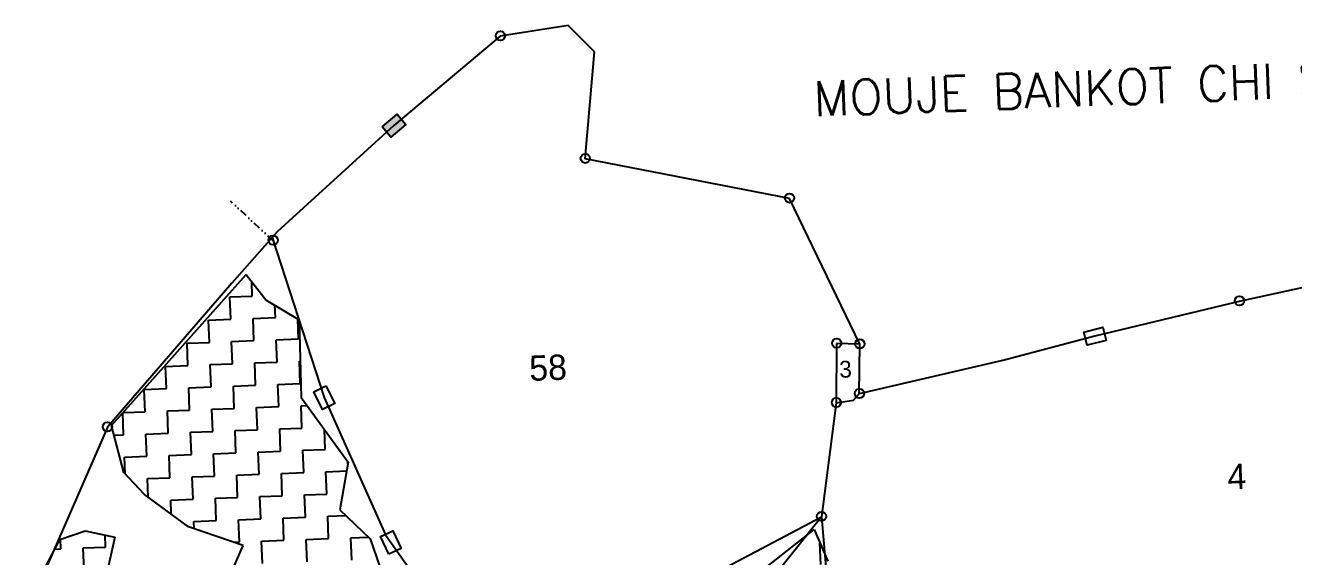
# Model space of a CAD drawing. Header units: metres. Extents: x 291849 to 294090, y 1986296 to 1987853.
# Drawn here: x 292046 to 292922, y 1987222 to 1987589 of the extents above; entities that cross this region are included whole.
import ezdxf

# ---------------------------------------------------------------- set-up
doc = ezdxf.new("R2010")
doc.units = ezdxf.units.M
doc.linetypes.add('DIVIDE', pattern=[1.25, 0.5, -0.25, 0, -0.25, 0, -0.25])
for name, color, linetype in [('POLY_HATCH', 12, 'Continuous'), ('POLY_PARCEL', 6, 'Continuous'), ('SYM_STONE', 1, 'Continuous'), ('TEXT_MAPOUT', 7, 'Continuous'), ('TEXT_PARCEL', 7, 'Continuous'), ('V_BOUND_LINE', 7, 'Continuous'), ('V_DIVIDE_LINE', 7, 'DIVIDE')]:
    doc.layers.add(name, color=color, linetype=linetype)
doc.styles.get("Standard").update_dxf_attribs({"font": 'simplex.shx'})
doc.styles.add('TEXT_MAP', font='')
doc.styles.get('TEXT_MAP').set_extended_font_data('Kruti Dev 050')

msp = doc.modelspace()

# ---------------------------------------------------------------- hatches: boundary and pattern name
msp.add_hatch(color=256).paths.add_polyline_path([(292308.87, 1987520.99), (292302.86, 1987528.14), (292292.53, 1987519.45), (292298.54, 1987512.3)])

# ---------------------------------------------------------------- linework, layer by layer
for points in [[(292292.53, 1987519.45), (292302.86, 1987528.14), (292308.87, 1987520.99), (292298.54, 1987512.3)], [(292792.25, 1987371.8), (292779.14, 1987368.54), (292776.89, 1987377.6), (292789.99, 1987380.86)], [(292253.82, 1987340.39), (292259.82, 1987328.29), (292251.46, 1987324.14), (292245.46, 1987336.23)], [(292297.2, 1987224.07), (292291.51, 1987236.31), (292299.98, 1987240.25), (292305.67, 1987228.01)]]:
    msp.add_lwpolyline(points, close=True)
at = {"layer": 'POLY_HATCH'}
for p, q in [((292105.79, 1987312.97), (292198.75, 1987417.34)), ((292198.75, 1987417.34), (292212.54, 1987399.54)), ((292212.54, 1987399.54), (292235.33, 1987386.01)), ((292235.33, 1987386.01), (292236.73, 1987332.39)), ((292236.73, 1987332.39), (292269.23, 1987287.81)), ((292114.24, 1987280.56), (292105.79, 1987312.97)), ((292269.23, 1987287.81), (292263.29, 1987254.85)), ((292128.58, 1987265.4), (292114.24, 1987280.56)), ((292158.92, 1987242.99), (292128.58, 1987265.4)), ((292263.29, 1987254.85), (292284.37, 1987234.71)), ((292070.16, 1987234.35), (292087.62, 1987240.26)), ((292087.62, 1987240.26), (292108.1, 1987235.81)), ((292196.76, 1987230.04), (292158.92, 1987242.99)), ((292550.65, 1987209.56), (292590.71, 1987241.21)), ((292590.71, 1987241.21), (292600.07, 1987219.31)), ((292046.35, 1987188.92), (292070.16, 1987234.35)), ((292108.1, 1987235.81), (292101.95, 1987208.08)), ((292176.88, 1987184.76), (292196.76, 1987230.04)), ((292284.37, 1987234.71), (292296.89, 1987198.53))]:
    msp.add_line(p, q, dxfattribs=at)
at = {"layer": 'POLY_HATCH', "linetype": 'Continuous'}
for p, q in [((292202.93, 1987402.42), (292202.55, 1987412.44)), ((292187.54, 1987401.83), (292202.93, 1987402.42)), ((292188.13, 1987386.44), (292187.54, 1987401.83)), ((292218.91, 1987387.62), (292218.59, 1987395.95)), ((292203.52, 1987387.03), (292218.91, 1987387.62)), ((292204.11, 1987371.64), (292203.52, 1987387.03)), ((292234.89, 1987372.82), (292234.36, 1987386.59)), ((292172.75, 1987385.85), (292188.13, 1987386.44)), ((292173.34, 1987370.46), (292172.75, 1987385.85)), ((292157.95, 1987369.87), (292173.34, 1987370.46)), ((292158.54, 1987354.48), (292157.95, 1987369.87)), ((292188.72, 1987371.05), (292204.11, 1987371.64)), ((292189.31, 1987355.66), (292188.72, 1987371.05)), ((292219.5, 1987372.23), (292234.89, 1987372.82)), ((292220.09, 1987356.84), (292219.5, 1987372.23)), ((292143.15, 1987353.89), (292158.54, 1987354.48)), ((292143.74, 1987338.51), (292143.15, 1987353.89)), ((292173.92, 1987355.07), (292189.31, 1987355.66)), ((292174.51, 1987339.69), (292173.92, 1987355.07)), ((292204.7, 1987356.25), (292220.09, 1987356.84)), ((292205.29, 1987340.87), (292204.7, 1987356.25)), ((292235.48, 1987357.43), (292236.08, 1987357.46)), ((292236.07, 1987342.04), (292235.48, 1987357.43)), ((292128.35, 1987337.92), (292143.74, 1987338.51)), ((292128.94, 1987322.53), (292128.35, 1987337.92)), ((292159.13, 1987339.1), (292174.51, 1987339.69)), ((292159.72, 1987323.71), (292159.13, 1987339.1)), ((292189.9, 1987340.28), (292205.29, 1987340.87)), ((292190.49, 1987324.89), (292189.9, 1987340.28)), ((292220.68, 1987341.45), (292236.07, 1987342.04)), ((292221.27, 1987326.07), (292220.68, 1987341.45)), ((292205.88, 1987325.48), (292221.27, 1987326.07)), ((292206.47, 1987310.09), (292205.88, 1987325.48)), ((292236.66, 1987326.66), (292240.79, 1987326.82)), ((292237.25, 1987311.27), (292236.66, 1987326.66)), ((292114.14, 1987306.55), (292113.56, 1987321.69)), ((292113.79, 1987321.95), (292128.94, 1987322.53)), ((292144.33, 1987323.12), (292159.72, 1987323.71)), ((292144.92, 1987307.73), (292144.33, 1987323.12)), ((292175.1, 1987324.3), (292190.49, 1987324.89)), ((292175.69, 1987308.91), (292175.1, 1987324.3)), ((292129.53, 1987307.14), (292144.92, 1987307.73)), ((292160.31, 1987308.32), (292175.69, 1987308.91)), ((292160.9, 1987292.93), (292160.31, 1987308.32)), ((292191.08, 1987309.5), (292206.47, 1987310.09)), ((292191.67, 1987294.11), (292191.08, 1987309.5)), ((292221.86, 1987310.68), (292237.25, 1987311.27)), ((292222.45, 1987295.29), (292221.86, 1987310.68)), ((292253.22, 1987296.47), (292252.69, 1987310.5)), ((292107.53, 1987306.3), (292114.14, 1987306.55)), ((292130.12, 1987291.75), (292129.53, 1987307.14)), ((292114.73, 1987291.16), (292130.12, 1987291.75)), ((292115.18, 1987279.57), (292114.73, 1987291.16)), ((292145.51, 1987292.34), (292160.9, 1987292.93)), ((292146.1, 1987276.95), (292145.51, 1987292.34)), ((292176.28, 1987293.52), (292191.67, 1987294.11)), ((292176.87, 1987278.13), (292176.28, 1987293.52)), ((292207.06, 1987294.7), (292222.45, 1987295.29)), ((292207.65, 1987279.31), (292207.06, 1987294.7)), ((292237.84, 1987295.88), (292253.22, 1987296.47)), ((292238.43, 1987280.49), (292237.84, 1987295.88)), ((292253.81, 1987281.08), (292268.12, 1987281.63)), ((292269.01, 1987286.61), (292268.95, 1987288.19)), ((292130.71, 1987276.36), (292146.1, 1987276.95)), ((292131.2, 1987263.46), (292130.71, 1987276.36)), ((292161.49, 1987277.54), (292176.87, 1987278.13)), ((292162.08, 1987262.16), (292161.49, 1987277.54)), ((292192.26, 1987278.72), (292207.65, 1987279.31)), ((292192.85, 1987263.34), (292192.26, 1987278.72)), ((292223.04, 1987279.9), (292238.43, 1987280.49)), ((292223.63, 1987264.52), (292223.04, 1987279.9)), ((292254.4, 1987265.69), (292253.81, 1987281.08)), ((292208.24, 1987263.93), (292223.63, 1987264.52)), ((292208.83, 1987248.54), (292208.24, 1987263.93)), ((292239.02, 1987265.1), (292254.4, 1987265.69)), ((292239.6, 1987249.72), (292239.02, 1987265.1)), ((292146.69, 1987261.57), (292162.08, 1987262.16)), ((292147.06, 1987251.75), (292146.69, 1987261.57)), ((292177.46, 1987262.75), (292192.85, 1987263.34)), ((292178.05, 1987247.36), (292177.46, 1987262.75)), ((292162.67, 1987246.77), (292178.05, 1987247.36)), ((292162.86, 1987241.64), (292162.67, 1987246.77)), ((292193.44, 1987247.95), (292208.83, 1987248.54)), ((292194.03, 1987232.56), (292193.44, 1987247.95)), ((292224.22, 1987249.13), (292239.6, 1987249.72)), ((292224.81, 1987233.74), (292224.22, 1987249.13)), ((292254.99, 1987250.31), (292267.53, 1987250.79)), ((292255.58, 1987234.92), (292254.99, 1987250.31)), ((292070.93, 1987227.84), (292070.67, 1987234.53)), ((292086.32, 1987228.43), (292101.7, 1987229.02)), ((292101.7, 1987229.02), (292101.39, 1987237.27)), ((292189.86, 1987232.4), (292194.03, 1987232.56)), ((292209.42, 1987233.15), (292224.81, 1987233.74)), ((292210.01, 1987217.76), (292209.42, 1987233.15)), ((292240.19, 1987234.33), (292255.58, 1987234.92)), ((292240.78, 1987218.94), (292240.19, 1987234.33)), ((292270.97, 1987235.51), (292283.04, 1987235.97)), ((292271.56, 1987220.12), (292270.97, 1987235.51)), ((292578.93, 1987231.9), (292579.32, 1987231.92)), ((292579.32, 1987231.92), (292579.31, 1987232.2)), ((292595.3, 1987217.12), (292594.73, 1987231.8)), ((292066.82, 1987227.68), (292070.93, 1987227.84)), ((292086.9, 1987213.04), (292086.32, 1987228.43))]:
    msp.add_line(p, q, dxfattribs=at)
at = {"layer": 'POLY_PARCEL'}
for p, q in [((292216.6, 1987442.8), (292252.64, 1987332.26)), ((292606.2, 1987369.59), (292605.96, 1987328.64)), ((292622.18, 1987369.11), (292606.2, 1987369.59)), ((292618.01, 1987330.55), (292621.91, 1987334.89)), ((292252.64, 1987332.26), (292294.79, 1987237.51)), ((292605.96, 1987328.64), (292595.72, 1987249.97)), ((292605.96, 1987328.64), (292618.01, 1987330.55)), ((292595.72, 1987249.97), (292506.46, 1987137.76)), ((292521.26, 1987210.52), (292595.72, 1987249.97)), ((292595.72, 1987249.97), (292605.7, 1987138.96)), ((292294.79, 1987237.51), (292349.39, 1987160.75))]:
    msp.add_line(p, q, dxfattribs=at)
at = {"layer": 'SYM_STONE'}
for centre in [(292374.17, 1987582.24), (292432.8, 1987497.56), (292573.72, 1987470.17), (292217.35, 1987441.04), (292884.21, 1987399.08), (292606.28, 1987369.89), (292622.27, 1987369.41), (292622, 1987335.19), (292606.05, 1987328.93), (292103, 1987312.11), (292595.8, 1987250.27)]:
    msp.add_circle(centre, 3.22, dxfattribs=at)
at = {"layer": 'V_BOUND_LINE'}
for p, q in [((292421.03, 1987589.45), (292374.09, 1987581.95)), ((292439.16, 1987571.14), (292421.03, 1987589.45)), ((292374.09, 1987581.95), (292300.7, 1987520.22)), ((292432.71, 1987497.27), (292439.16, 1987571.14)), ((292300.7, 1987520.22), (292220.15, 1987446.82)), ((292573.63, 1987469.87), (292432.71, 1987497.27)), ((292622.18, 1987369.11), (292573.63, 1987469.87)), ((292216.6, 1987442.8), (292188.86, 1987411.42)), ((292220.15, 1987446.82), (292216.6, 1987442.8)), ((293025.89, 1987429.56), (292884.12, 1987398.79)), ((292188.86, 1987411.42), (292102.92, 1987311.81)), ((292884.12, 1987398.79), (292784.57, 1987374.7)), ((292621.91, 1987334.89), (292622.18, 1987369.11)), ((292784.57, 1987374.7), (292722.75, 1987358.4)), ((292722.75, 1987358.4), (292621.91, 1987334.89)), ((292102.92, 1987311.81), (292050.84, 1987192.02))]:
    msp.add_line(p, q, dxfattribs=at)
at = {"layer": 'V_DIVIDE_LINE', "ltscale": 10}
msp.add_line((292217.27, 1987440.75), (292188, 1987467.96), dxfattribs=at)

# ---------------------------------------------------------------- texts
at = {"layer": 'TEXT_MAPOUT'}
msp.add_text('MOUJE BANKOT CHI SHIV', height=24.2508, rotation=2.19475, dxfattribs=at).set_placement((292590.69, 1987526.59))
at = {"layer": 'TEXT_PARCEL', "style": 'TEXT_MAP'}
for s, height, p in [('58', 17.461, (292394.44, 1987343.8)), ('3', 11.64, (292608.28, 1987345.95)), ('4', 17.46, (292876.29, 1987268.9))]:
    msp.add_text(s, height=height, rotation=2.19475, dxfattribs=at).set_placement(p)

doc.saveas('drawing.dxf')
